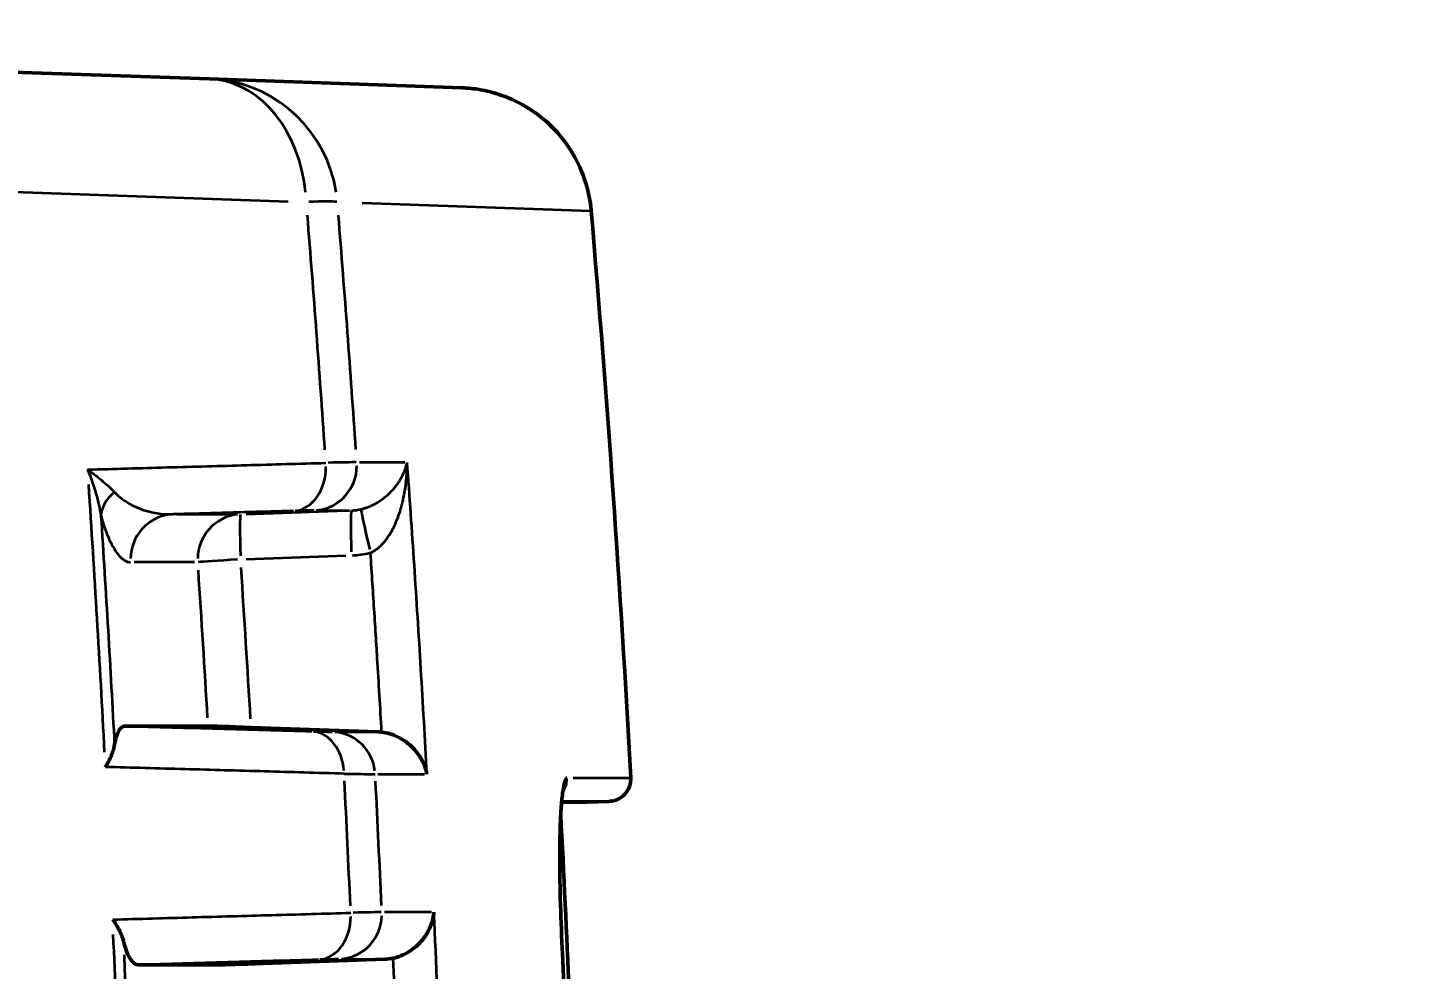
# Model space of a CAD drawing. Header units: millimetres. Extents: x 40 to 2195, y 40 to 1687.
# Drawn here: x 1226 to 1256.67, y 355.24 to 376.22 of the extents above; entities that cross this region are included whole.
import ezdxf

# ---------------------------------------------------------------- set-up
doc = ezdxf.new("R2010")
doc.units = ezdxf.units.MM
doc.header["$LTSCALE"] = 8
for name, color, linetype, lineweight in [('Dimension (ISO)', 7, 'Continuous', 25), ('Visible (ISO)', 7, 'Continuous', 50), ('Visible Narrow (ISO)', 7, 'Continuous', 35)]:
    doc.layers.add(name, color=color, linetype=linetype, lineweight=lineweight)
doc.styles.add('Note Text (ANSI)', font='tahoma.ttf')
doc.dimstyles.new('Default (ISO)', dxfattribs={"dimscale": 8, "dimtxt": 1, "dimasz": 2.5, "dimexe": 3.175, "dimexo": 0, "dimgap": 0.762, "dimtad": 1, "dimrnd": 1e-08, "dimzin": 0, "dimdsep": 46, "dimtxsty": 'Note Text (ANSI)', "dimcen": 0.09, "dimdle": 10, "dimclrd": 1, "dimclre": 1, "dimclrt": 1, "dimazin": 0, "dimtfac": 3.5052, "dimtmove": 0, "dimatfit": 3, "dimfxl": 1, "dimtolj": 1, "dimtzin": 0, "dimlwd": -1, "dimlwe": -1, "dimarcsym": 0})

# ---------------------------------------------------------------- blocks, each defined once
blk = doc.blocks.new('*D15')
at = {"layer": 'Defpoints', "color": 0, "transparency": 16777216}
for p in [(1208.82, 409.998), (1208.82, 266), (1314.673, 266)]:
    blk.add_point(p, dxfattribs=at)
at = {"layer": 'Dimension (ISO)', "color": 1, "transparency": 16777216}
for p, q in [((1208.82, 409.998), (1340.073, 409.998)), ((1314.673, 389.998), (1314.673, 286)), ((1208.82, 266), (1340.073, 266))]:
    blk.add_line(p, q, dxfattribs=at)
for points in [[(1311.34, 389.998), (1318.007, 389.998), (1314.673, 409.998)], [(1311.34, 286), (1318.007, 286), (1314.673, 266)]]:
    blk.add_solid(points, dxfattribs=at)
at = {"layer": 'Dimension (ISO)', "color": 1, "transparency": 16777216, "insert": (1298.111, 285.754), "char_height": 8, "attachment_point": 1, "rotation": 90, "style": 'Note Text (ANSI)'}
blk.add_mtext('\\A1;144.00 mm [5.669 in]', dxfattribs=at)

msp = doc.modelspace()

# ---------------------------------------------------------------- linework, layer by layer
at = {"layer": 'Visible (ISO)'}
for p, q in [((1224.012, 375.286), (1230.054, 375.075)), ((1230.054, 375.075), (1230.054, 375.075)), ((1230.054, 375.075), (1230.054, 375.075)), ((1230.054, 375.075), (1235.67, 374.879)), ((1228.316, 364.593), (1228.316, 364.593)), ((1227.916, 360.588), (1227.916, 360.588)), ((1227.917, 360.574), (1227.917, 360.574)), ((1228.177, 360.659), (1230.023, 360.658)), ((1233.8, 360.531), (1230.977, 360.629)), ((1238.462, 358.964), (1237.888, 358.964)), ((1238.953, 358.981), (1238.46, 358.964)), ((1234.906, 356.057), (1234.906, 356.057)), ((1228.162, 355.415), (1228.162, 355.415)), ((1228.46, 355.339), (1230.292, 355.34)), ((1233.955, 355.463), (1231.246, 355.369))]:
    msp.add_line(p, q, dxfattribs=at)
for centre, radius, start, end in [((1229.949, 372.077), 3, 87.9457, 88), ((840.014, 337.999), 400, 3.08241, 4.89586), ((840.014, 337.999), 398.4, 2.98377, 2.98378), ((840.014, 337.999), 398.4, 1.82774, 2.9776)]:
    msp.add_arc(centre, radius, start, end, dxfattribs=at)
for centre, major_axis, ratio, start_param, end_param in [((1229.949, 372.077), (0.105, 2.998), 0.755187, 0.000002, 0.000051), ((1231.013, 360.623), (1.004, -0.035), 0.005062, 1.606205, 2.995747), ((1233.764, 359.531), (1.016, 0.013), 0.984948, 1.436361, 1.522477), ((1231.281, 355.375), (-0.999, -0.035), 0.005081, 0.146401, 1.53586), ((1233.919, 356.494), (0.037, -1.031), 0.999389, 6.282153, 6.46448)]:
    msp.add_ellipse(centre, major_axis=major_axis, ratio=ratio, start_param=start_param, end_param=end_param, dxfattribs=at)
for points, knots in [([(1235.67, 374.879), (1235.808, 374.874), (1235.947, 374.86), (1236.218, 374.812), (1236.351, 374.779), (1236.693, 374.669), (1236.9, 374.577), (1237.284, 374.35), (1237.464, 374.214), (1237.788, 373.907), (1237.934, 373.735), (1238.182, 373.364), (1238.286, 373.163), (1238.466, 372.694), (1238.53, 372.416), (1238.554, 372.137)], [0, 0, 0, 0, 0.0416667, 0.0416667, 0.0825485, 0.0825485, 0.1494779, 0.1494779, 0.2164073, 0.2164073, 0.2833367, 0.2833367, 0.3502661, 0.3502661, 0.434232, 0.434232, 0.434232, 0.434232]), ([(1227.935, 360.24), (1227.947, 360.318), (1227.963, 360.381), (1227.999, 360.489), (1228.02, 360.534), (1228.082, 360.631), (1228.128, 360.659), (1228.174, 360.659)], [-0.1596503, -0.1596503, -0.1596503, -0.1596503, -0.1222402, -0.1222402, -0.0800181, -0.0800181, -0.000001, -0.000001, -0.000001, -0.000001]), ([(1234.897, 359.586), (1234.894, 359.598), (1234.892, 359.61), (1234.867, 359.718), (1234.831, 359.812), (1234.732, 359.995), (1234.667, 360.085), (1234.491, 360.268), (1234.378, 360.351), (1234.198, 360.441), (1234.136, 360.466), (1234.012, 360.504), (1233.95, 360.517), (1233.887, 360.524)], [-0.1594367, -0.1594367, -0.1594367, -0.1594367, -0.1548637, -0.1548637, -0.1195302, -0.1195302, -0.0835961, -0.0835961, -0.039789, -0.039789, -0.0189778, -0.0189778, -0.000001, -0.000001, -0.000001, -0.000001]), ([(1227.935, 360.24), (1227.929, 360.205), (1227.921, 360.169), (1227.9, 360.096), (1227.887, 360.059), (1227.871, 360.018), (1227.87, 360.015), (1227.855, 359.979), (1227.841, 359.946), (1227.809, 359.88), (1227.791, 359.847), (1227.76, 359.792), (1227.747, 359.769), (1227.733, 359.746)], [0, 0, 0, 0, 0.25, 0.25, 0.4787227, 0.4787227, 0.5, 0.5, 0.6944901, 0.6944901, 0.8776909, 0.8776909, 0.999927, 0.999927, 0.999927, 0.999927]), ([(1239.435, 359.508), (1239.438, 359.454), (1239.432, 359.399), (1239.403, 359.296), (1239.38, 359.247), (1239.321, 359.158), (1239.284, 359.119), (1239.2, 359.053), (1239.152, 359.027), (1239.079, 359.001), (1239.054, 358.995), (1239.017, 358.987), (1239.004, 358.985), (1238.984, 358.983), (1238.978, 358.983), (1238.968, 358.982), (1238.964, 358.982), (1238.958, 358.981), (1238.955, 358.981), (1238.953, 358.981)], [0, 0, 0, 0, 0.01614638, 0.01614638, 0.03207057, 0.03207057, 0.0480027, 0.0480027, 0.06393422, 0.06393422, 0.07149538, 0.07149538, 0.07539697, 0.07539697, 0.07744082, 0.07744082, 0.07856376, 0.07856376, 0.07980898, 0.07980898, 0.07980898, 0.07980898]), ([(1237.935, 359.25), (1237.935, 359.25), (1237.932, 359.238), (1237.922, 359.19), (1237.914, 359.14), (1237.895, 358.981), (1237.884, 358.851), (1237.866, 358.507), (1237.859, 358.273), (1237.853, 357.731), (1237.854, 357.413), (1237.868, 356.733), (1237.88, 356.362), (1237.896, 355.996)], [0.0955696, 0.0955696, 0.0955696, 0.0955696, 0.1249187, 0.1249187, 0.1742772, 0.1742772, 0.2501361, 0.2501361, 0.3464063, 0.3464063, 0.451462, 0.451462, 0.5614298, 0.5614298, 0.5614298, 0.5614298]), ([(1234.142, 355.487), (1234.204, 355.501), (1234.264, 355.52), (1234.384, 355.569), (1234.444, 355.6), (1234.614, 355.707), (1234.717, 355.798), (1234.874, 355.995), (1234.93, 356.091), (1235.01, 356.282), (1235.036, 356.378), (1235.05, 356.485), (1235.052, 356.497), (1235.053, 356.509)], [-0.1761451, -0.1761451, -0.1761451, -0.1761451, -0.1544167, -0.1544167, -0.1307375, -0.1307375, -0.081327, -0.081327, -0.0401569, -0.0401569, 0, 0, 0.0048908, 0.0048908, 0.0048908, 0.0048908]), ([(1227.895, 356.349), (1227.917, 356.318), (1227.938, 356.287), (1227.977, 356.225), (1227.995, 356.194), (1228.028, 356.135), (1228.042, 356.108), (1228.072, 356.046), (1228.087, 356.012), (1228.113, 355.945), (1228.125, 355.912), (1228.138, 355.866), (1228.141, 355.853), (1228.145, 355.841)], [0, 0, 0, 0, 0.166992, 0.166992, 0.339689, 0.339689, 0.5, 0.5, 0.701538, 0.701538, 0.91452, 0.91452, 1, 1, 1, 1]), ([(1228.461, 355.339), (1228.408, 355.339), (1228.352, 355.377), (1228.269, 355.498), (1228.241, 355.551), (1228.19, 355.678), (1228.166, 355.752), (1228.145, 355.841)], [-0.1779614, -0.1779614, -0.1779614, -0.1779614, -0.0866527, -0.0866527, -0.0406329, -0.0406329, -0.0000028, -0.0000028, -0.0000028, -0.0000028])]:
    msp.add_open_spline(points, degree=3, knots=knots, dxfattribs=at)
msp.add_open_spline([(1237.896, 355.996), (1238.438, 344.01), (1238.438, 331.988), (1237.896, 320.002)], degree=3, dxfattribs=at)
at = {"layer": 'Visible Narrow (ISO)'}
for p, q in [((1224.466, 372.607), (1231.803, 372.349)), ((1233.452, 372.315), (1238.54, 372.137)), ((1234.403, 366.533), (1233.392, 366.533)), ((1229.324, 365.376), (1230.673, 365.376)), ((1230.866, 365.381), (1233.091, 365.458)), ((1232.425, 365.462), (1233.174, 365.462)), ((1230.866, 364.379), (1233.091, 364.456)), ((1229.721, 364.31), (1228.375, 364.31)), ((1232.846, 360.531), (1233.753, 360.531)), ((1233.805, 359.586), (1234.842, 359.586)), ((1238.15, 359.508), (1239.431, 359.508)), ((1233.766, 359.146), (1233.766, 359.146)), ((1237.89, 358.981), (1237.889, 358.981)), ((1234.998, 356.509), (1233.951, 356.509)), ((1237.894, 355.996), (1237.896, 355.996)), ((1232.991, 355.463), (1233.907, 355.463))]:
    msp.add_line(p, q, dxfattribs=at)
for centre, major_axis, ratio, start_param, end_param in [((1229.949, 372.077), (0.105, 2.998), 0.755187, 4.897645, 6.210262), ((1229.949, 372.077), (0.105, 2.998), 0.987539, 4.905279, 6.209776), ((1229.949, 372.077), (2.99, 0.243), 0.037604, 0.184643, 0.682355), ((884.548, 337.99), (-0.055, -385.136), 0.906311, 1.645834, 1.659461), ((885.036, 337.989), (-0.063, -384.942), 0.907299, 1.64592, 1.659529), ((1231.888, 366.451), (0.028, -1), 0.757411, 0.08919, 1.540067), ((1232.347, 366.462), (0, -1), 0.987583, 0.115681, 1.561744), ((1230.209, 366.383), (-3.162, -0.145), 0.01378, 3.322952, 3.806544), ((878.809, 338.012), (-0.037, -383.348), 0.911669, 1.628479, 1.64407), ((1228.615, 365.422), (-0.967, -0.255), 0.725696, 5.325518, 5.990117), ((1229.279, 364.377), (0, 1), 0.985957, 0.115221, 1.556905), ((1230.778, 364.377), (0, 1), 0.989269, 0.115121, 1.557094), ((1230.778, 364.377), (-0.035, 0.999), 0.034959, 0.083457, 1.493573), ((1230.324, 365.389), (-2.084, -0.073), 0.005445, 3.323907, 3.810704), ((1233.249, 364.463), (-0.035, 0.999), 0.03496, 0.08345, 1.493563), ((1233.674, 364.522), (-0.241, 0.971), 0.034437, 0.111911, 1.488206), ((1233.143, 366.52), (0.029, -2.061), 0.999382, 0.030832, 0.218694), ((1230.778, 364.377), (-0.998, -0.067), 0.000022, 4.816848, 6.067403), ((839.42, 337.999), (26.312, -390.371), 1, 1.561911, 1.570329), ((839.452, 337.999), (26.376, -391.291), 1, 1.561705, 1.570318), ((1230.72, 360.605), (2.098, -0.073), 0.005432, 5.615265, 6.101365), ((1232.296, 359.542), (0.028, 1), 0.755888, 4.862218, 6.200166), ((1232.758, 359.532), (0, 1), 0.98754, 4.84053, 6.173857), ((1237.514, 359.481), (0, 0.5), 0.996881, 4.139878, 4.733285), ((930.777, 337.995), (8.658, -399.986), 0.757063, 1.60107, 1.608048), ((885.235, 337.996), (-0.021, -384.845), 0.90701, 1.61937, 1.626575), ((1232.903, 356.463), (0, -1), 0.987525, 0.114427, 1.537901), ((1230.764, 356.385), (-3.163, -0.12), 0.01024, 3.323257, 3.807191), ((1232.442, 356.452), (0.028, -1), 0.757106, 0.087953, 1.516233), ((878.838, 338.003), (-0.011, -383.394), 0.911482, 1.602259, 1.617828), ((879.489, 338.011), (0.057, -383.134), 0.910996, 1.603267, 1.616481), ((1230.878, 355.39), (-2.085, -0.073), 0.005458, 3.324259, 3.811191)]:
    msp.add_ellipse(centre, major_axis=major_axis, ratio=ratio, start_param=start_param, end_param=end_param, dxfattribs=at)
for points, knots in [([(1227.337, 366.373), (1227.929, 366.389), (1228.52, 366.406), (1229.11, 366.423), (1229.7, 366.439), (1230.289, 366.456), (1230.878, 366.472), (1231.467, 366.489), (1232.055, 366.506), (1232.642, 366.522)], [0, 0, 0, 0, 0.3333333, 0.3333333, 0.3333333, 0.6666667, 0.6666667, 0.6666667, 1, 1, 1, 1]), ([(1227.337, 366.373), (1227.466, 366.282), (1227.694, 366.107), (1227.863, 365.947), (1227.933, 365.871)], [0, 0, 0, 0, 0.5, 0.9998819, 0.9998819, 0.9998819, 0.9998819]), ([(1227.337, 366.373), (1227.411, 366.187), (1227.533, 365.83), (1227.607, 365.505), (1227.633, 365.353)], [0, 0, 0, 0, 0.5, 0.9999927, 0.9999927, 0.9999927, 0.9999927]), ([(1233.432, 365.492), (1233.456, 365.498), (1233.479, 365.504), (1233.513, 365.515), (1233.523, 365.518), (1233.559, 365.53), (1233.586, 365.54), (1233.621, 365.554), (1233.628, 365.557), (1233.662, 365.572), (1233.688, 365.584), (1233.723, 365.602), (1233.732, 365.607), (1233.776, 365.631), (1233.81, 365.651), (1233.878, 365.696), (1233.911, 365.72), (1233.977, 365.771), (1234.009, 365.798), (1234.068, 365.853), (1234.096, 365.881), (1234.125, 365.912), (1234.128, 365.915), (1234.154, 365.943), (1234.176, 365.97), (1234.203, 366.004), (1234.209, 366.012), (1234.235, 366.046), (1234.254, 366.073), (1234.279, 366.111), (1234.286, 366.121), (1234.309, 366.158), (1234.324, 366.185), (1234.346, 366.227), (1234.353, 366.24), (1234.372, 366.279), (1234.383, 366.304), (1234.401, 366.349), (1234.409, 366.368), (1234.425, 366.414), (1234.433, 366.441), (1234.446, 366.489), (1234.452, 366.511), (1234.456, 366.533)], [0.0000001, 0.0000001, 0.0000001, 0.0000001, 0.0602819, 0.0602819, 0.0833333, 0.0833333, 0.1484896, 0.1484896, 0.1666667, 0.1666667, 0.22831, 0.22831, 0.25, 0.25, 0.3333333, 0.3333333, 0.4166667, 0.4166667, 0.5, 0.5, 0.5759337, 0.5759337, 0.5833333, 0.5833333, 0.6486927, 0.6486927, 0.6666667, 0.6666667, 0.7281619, 0.7281619, 0.75, 0.75, 0.8061741, 0.8061741, 0.8333333, 0.8333333, 0.88148, 0.88148, 0.9166667, 0.9166667, 0.963296, 0.963296, 0.9999755, 0.9999755, 0.9999755, 0.9999755]), ([(1233.639, 364.52), (1233.662, 364.53), (1233.685, 364.542), (1233.717, 364.56), (1233.726, 364.566), (1233.759, 364.587), (1233.784, 364.605), (1233.816, 364.631), (1233.823, 364.637), (1233.855, 364.665), (1233.879, 364.688), (1233.91, 364.721), (1233.919, 364.73), (1233.958, 364.775), (1233.989, 364.814), (1234.048, 364.898), (1234.077, 364.943), (1234.132, 365.041), (1234.159, 365.093), (1234.208, 365.201), (1234.231, 365.255), (1234.254, 365.317), (1234.255, 365.321), (1234.275, 365.375), (1234.292, 365.427), (1234.313, 365.495), (1234.317, 365.509), (1234.336, 365.575), (1234.35, 365.629), (1234.367, 365.703), (1234.371, 365.722), (1234.386, 365.794), (1234.397, 365.848), (1234.41, 365.93), (1234.414, 365.956), (1234.425, 366.032), (1234.431, 366.082), (1234.44, 366.171), (1234.443, 366.208), (1234.45, 366.298), (1234.453, 366.351), (1234.456, 366.447), (1234.456, 366.49), (1234.456, 366.533)], [0, 0, 0, 0, 0.0612377, 0.0612377, 0.0833333, 0.0833333, 0.1470766, 0.1470766, 0.1666667, 0.1666667, 0.2283808, 0.2283808, 0.25, 0.25, 0.3333333, 0.3333333, 0.4166667, 0.4166667, 0.5, 0.5, 0.5773653, 0.5773653, 0.5833333, 0.5833333, 0.6496541, 0.6496541, 0.6666667, 0.6666667, 0.7291587, 0.7291587, 0.75, 0.75, 0.8070646, 0.8070646, 0.8333333, 0.8333333, 0.8823592, 0.8823592, 0.9166667, 0.9166667, 0.9637325, 0.9637325, 0.9999853, 0.9999853, 0.9999853, 0.9999853]), ([(1234.897, 359.586), (1234.854, 360.37), (1234.764, 361.931), (1234.617, 364.247), (1234.511, 365.774), (1234.456, 366.533)], [0.0000061, 0.0000061, 0.0000061, 0.0000061, 0.3333333, 0.6666667, 0.9999932, 0.9999932, 0.9999932, 0.9999932]), ([(1227.633, 365.353), (1227.688, 364.501), (1227.741, 363.649), (1227.842, 361.945), (1227.889, 361.092), (1227.935, 360.24)], [0, 0, 0, 0, 0.5, 0.5, 0.999999, 0.999999, 0.999999, 0.999999]), ([(1227.633, 365.353), (1227.66, 365.249), (1227.719, 365.056), (1227.817, 364.809), (1227.924, 364.605), (1228.039, 364.446), (1228.163, 364.339), (1228.25, 364.31), (1228.295, 364.31)], [0.0000552, 0.0000552, 0.0000552, 0.0000552, 0.1666667, 0.3333333, 0.5, 0.6666667, 0.8333333, 1, 1, 1, 1]), ([(1231.922, 365.452), (1231.475, 365.439), (1231.028, 365.426), (1230.135, 365.401), (1229.689, 365.389), (1229.244, 365.376)], [0, 0, 0, 0, 0.5, 0.5, 1, 1, 1, 1]), ([(1233.887, 360.524), (1233.856, 361.074), (1233.824, 361.621), (1233.783, 362.288), (1233.775, 362.41), (1233.741, 362.966), (1233.713, 363.4), (1233.67, 364.062), (1233.655, 364.291), (1233.639, 364.52)], [0.0000013, 0.0000013, 0.0000013, 0.0000013, 0.4086176, 0.4086176, 0.5, 0.5, 0.8266419, 0.8266419, 1, 1, 1, 1]), ([(1228.174, 360.659), (1228.864, 360.64), (1229.555, 360.62), (1230.248, 360.601), (1230.941, 360.581), (1231.635, 360.561), (1232.331, 360.542)], [0, 0, 0, 0, 0.5, 0.5, 0.5, 0.9999999, 0.9999999, 0.9999999, 0.9999999]), ([(1233.052, 359.596), (1232.459, 359.613), (1231.867, 359.63), (1231.276, 359.647), (1230.685, 359.663), (1230.094, 359.68), (1229.504, 359.697), (1228.913, 359.713), (1228.323, 359.73), (1227.733, 359.746)], [0, 0, 0, 0, 0.333333, 0.333333, 0.333333, 0.666667, 0.666667, 0.666667, 1, 1, 1, 1]), ([(1233.052, 359.596), (1233.172, 359.595), (1233.388, 359.592), (1233.623, 359.589), (1233.715, 359.587), (1233.744, 359.586)], [0.0000319, 0.0000319, 0.0000319, 0.0000319, 0.3333333, 0.6666667, 1, 1, 1, 1]), ([(1238.953, 358.981), (1238.953, 358.981), (1238.825, 358.981), (1238.346, 358.981), (1237.896, 358.981)], [0.6371691, 0.6371691, 0.6371691, 0.6371691, 0.75, 0.9499021, 0.9499021, 0.9499021, 0.9499021]), ([(1227.895, 356.349), (1228.486, 356.365), (1229.077, 356.382), (1230.257, 356.415), (1230.846, 356.432), (1232.023, 356.465), (1232.611, 356.482), (1233.198, 356.498)], [0, 0, 0, 0, 0.333333, 0.333333, 0.666667, 0.666667, 1, 1, 1, 1]), ([(1235.317, 349.561), (1235.282, 350.745), (1235.243, 351.916), (1235.154, 354.232), (1235.106, 355.377), (1235.053, 356.509)], [0.000003, 0.000003, 0.000003, 0.000003, 0.5, 0.5, 0.9999688, 0.9999688, 0.9999688, 0.9999688]), ([(1232.477, 355.453), (1231.805, 355.434), (1231.134, 355.415), (1230.465, 355.396), (1229.795, 355.377), (1229.127, 355.358), (1228.461, 355.339)], [0, 0, 0, 0, 0.5, 0.5, 0.5, 1, 1, 1, 1]), ([(1234.332, 350.522), (1234.306, 351.363), (1234.247, 353.031), (1234.178, 354.673), (1234.142, 355.487)], [0, 0, 0, 0, 0.5, 0.999986, 0.999986, 0.999986, 0.999986])]:
    msp.add_open_spline(points, degree=3, knots=knots, dxfattribs=at)
for points in [[(1227.933, 365.871), (1227.98, 365.82), (1228.084, 365.726), (1228.267, 365.605), (1228.473, 365.508), (1228.704, 365.433), (1228.959, 365.384), (1229.147, 365.374), (1229.244, 365.376)], [(1233.214, 365.462), (1233.251, 365.464), (1233.324, 365.47), (1233.397, 365.483), (1233.432, 365.492)], [(1238.011, 359.508), (1238.005, 359.508), (1237.991, 359.501), (1237.971, 359.47), (1237.949, 359.411), (1237.928, 359.316), (1237.908, 359.176), (1237.888, 358.982), (1237.871, 358.721), (1237.858, 358.382), (1237.851, 357.953), (1237.852, 357.419), (1237.864, 356.771), (1237.882, 356.266), (1237.894, 355.996)]]:
    msp.add_open_spline(points, degree=3, dxfattribs=at)

# ---------------------------------------------------------------- dimensions: what is measured, and where the dimension line sits
at = {"layer": 'Dimension (ISO)', "color": 1, "true_color": 0xff0000}
dim = msp.add_linear_dim(base=(1314.673, 266), p1=(1208.82, 409.998), p2=(1208.82, 266), angle=90, text='<> mm [5.669 in]', dimstyle='Default (ISO)', override={"dimgap": 0.762, "dimdec": 2, "dimpost": '', "dimtol": 0, "dimlim": 0, "dimtp": 0, "dimtm": 0, "dimtdec": 2, "dimtofl": 0, "dimatfit": 1}, dxfattribs=at)
dim.commit()
dim.dimension.update_dxf_attribs({"geometry": '*D15', "text_midpoint": (1314.673, 337.999), "dimtype": 160})

doc.saveas('drawing.dxf')
